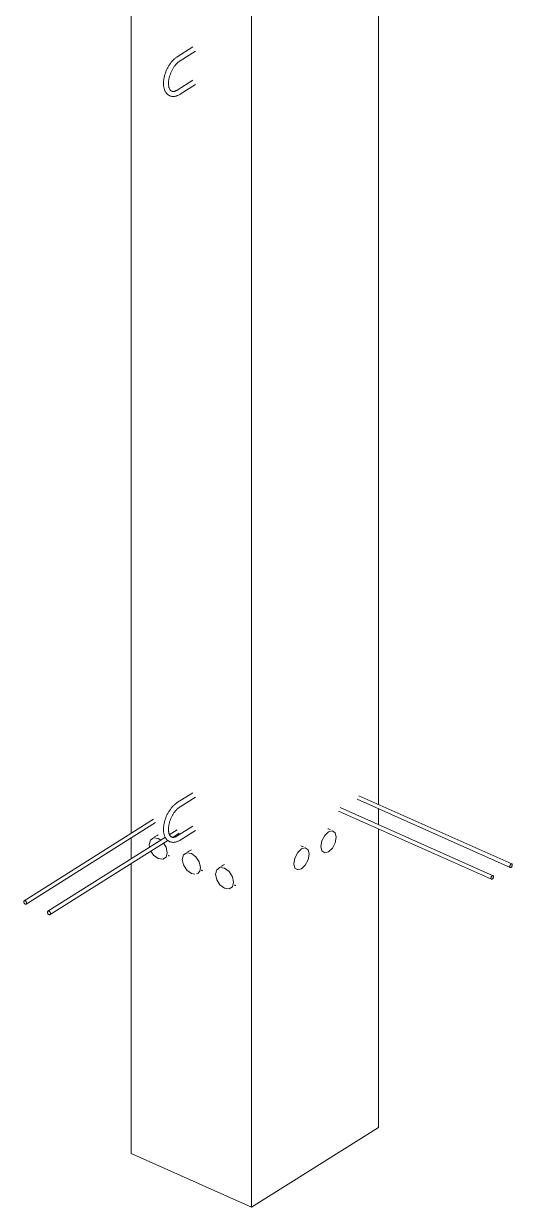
# Model space of a CAD drawing. Header units: millimetres. Extents: x -5792 to 12184, y -1888 to 8188.
# Drawn here: x 10944 to 12184, y 2292 to 5299 of the extents above; entities that cross this region are included whole.
import ezdxf

# ---------------------------------------------------------------- set-up
doc = ezdxf.new("R2010")
doc.units = ezdxf.units.MM
for name, color, linetype, lineweight in [('A-GENM', 13, 'Continuous', 18), ('S-COLS', 52, 'Continuous', 18), ('S-RBAR', 171, 'Continuous', 18)]:
    doc.layers.add(name, color=color, linetype=linetype, lineweight=lineweight)

# ---------------------------------------------------------------- blocks, each defined once
blk = doc.blocks.new('Rebar Bar - Part 1752925890-431004-3D Ortho')
at = {"layer": 'S-RBAR'}
for p, q in [((1453.1, 3277.5), (1125.1, 3070.7)), ((1130.5, 3062.3), (1458.5, 3269.1))]:
    blk.add_line(p, q, dxfattribs=at)
for points in [[(1131.6, 3064.8, 0), (1131.5, 3066, 0), (1131.1, 3067.2, 0), (1130.5, 3068.3, 0), (1129.7, 3069.3, 0), (1128.8, 3070.2, 0), (1127.8, 3070.8, 0), (1126.8, 3071, 0), (1125.9, 3071, 0), (1125.1, 3070.7, 0), (1124.5, 3070.1, 0), (1124.1, 3069.3, 0), (1124, 3068.2, 0)], [(1124, 3068.2, 0), (1124.1, 3067.1, 0), (1124.5, 3065.9, 0), (1125.1, 3064.7, 0), (1125.9, 3063.7, 0), (1126.8, 3062.9, 0), (1127.8, 3062.3, 0), (1128.8, 3062, 0), (1129.7, 3062, 0), (1130.5, 3062.3, 0), (1131.1, 3062.9, 0), (1131.5, 3063.8, 0), (1131.6, 3064.8, 0)]]:
    blk.add_polyline3d(points, dxfattribs=at)
blk = doc.blocks.new('Rebar Bar - Part 2460133351-431004-3D Ortho')
at = {"layer": 'S-RBAR'}
for p, q in [((1970.8, 3328.4), (2359.1, 3155.3)), ((2363.2, 3164.4), (1974.9, 3337.6))]:
    blk.add_line(p, q, dxfattribs=at)
for points in [[(2364.4, 3161.9, 0), (2364.3, 3162.9, 0), (2363.9, 3163.7, 0), (2363.4, 3164.3, 0), (2362.8, 3164.6, 0), (2362, 3164.5, 0), (2361.2, 3164.1, 0), (2360.3, 3163.4, 0), (2359.6, 3162.5, 0), (2358.9, 3161.4, 0), (2358.4, 3160.2, 0), (2358.1, 3159, 0), (2357.9, 3157.8, 0)], [(2357.9, 3157.8, 0), (2358.1, 3156.8, 0), (2358.4, 3156, 0), (2358.9, 3155.4, 0), (2359.6, 3155.2, 0), (2360.3, 3155.3, 0), (2361.2, 3155.6, 0), (2362, 3156.3, 0), (2362.8, 3157.2, 0), (2363.4, 3158.3, 0), (2363.9, 3159.5, 0), (2364.3, 3160.7, 0), (2364.4, 3161.9, 0)]]:
    blk.add_polyline3d(points, dxfattribs=at)
blk = doc.blocks.new('Rebar Bar - Part 4061267724-431004-3D Ortho')
at = {"layer": 'S-RBAR'}
for p, q in [((1513.6, 3250.6), (1493.6, 3237.9)), ((1484.2, 3232), (1185.6, 3043.8)), ((1191, 3035.3), (1490.2, 3224)), ((1502.4, 3231.6), (1519, 3242.1))]:
    blk.add_line(p, q, dxfattribs=at)
for points in [[(1192.1, 3037.8, 0), (1192, 3039, 0), (1191.6, 3040.2, 0), (1191, 3041.3, 0), (1190.2, 3042.4, 0), (1189.3, 3043.2, 0), (1188.3, 3043.8, 0), (1187.3, 3044.1, 0), (1186.4, 3044.1, 0), (1185.6, 3043.7, 0), (1185, 3043.1, 0), (1184.6, 3042.3, 0), (1184.5, 3041.2, 0)], [(1184.5, 3041.2, 0), (1184.6, 3040.1, 0), (1185, 3038.9, 0), (1185.6, 3037.7, 0), (1186.4, 3036.7, 0), (1187.3, 3035.9, 0), (1188.3, 3035.3, 0), (1189.3, 3035, 0), (1190.2, 3035, 0), (1191, 3035.3, 0), (1191.6, 3035.9, 0), (1192, 3036.8, 0), (1192.1, 3037.8, 0)]]:
    blk.add_polyline3d(points, dxfattribs=at)
blk = doc.blocks.new('Rebar Bar - Part 3941157983-431004-3D Ortho')
at = {"layer": 'S-RBAR'}
for p, q in [((1923.1, 3298.3), (2311.4, 3125.2)), ((2315.4, 3134.3), (1927.1, 3307.5))]:
    blk.add_line(p, q, dxfattribs=at)
for points in [[(2316.6, 3131.8, 0), (2316.5, 3132.8, 0), (2316.2, 3133.6, 0), (2315.7, 3134.2, 0), (2315, 3134.4, 0), (2314.2, 3134.4, 0), (2313.4, 3134, 0), (2312.6, 3133.3, 0), (2311.8, 3132.4, 0), (2311.1, 3131.3, 0), (2310.6, 3130.1, 0), (2310.3, 3128.9, 0), (2310.2, 3127.7, 0)], [(2310.2, 3127.7, 0), (2310.3, 3126.7, 0), (2310.6, 3125.9, 0), (2311.1, 3125.3, 0), (2311.8, 3125.1, 0), (2312.6, 3125.1, 0), (2313.4, 3125.5, 0), (2314.2, 3126.2, 0), (2315, 3127.1, 0), (2315.7, 3128.2, 0), (2316.2, 3129.4, 0), (2316.5, 3130.6, 0), (2316.6, 3131.8, 0)]]:
    blk.add_polyline3d(points, dxfattribs=at)
blk = doc.blocks.new('12_7Ø_ Lifting Insert_COLUMN - 12_9Ø Lifting insert-V79-3D Ortho')
at = {"layer": 'A-GENM'}
for p, q in [((1553.5, 5240), (1514, 5215.1)), ((1520.8, 5204.4), (1559.9, 5229.1)), ((1553.5, 5155.2), (1514, 5130.3)), ((1520.8, 5119.6), (1559.9, 5144.3))]:
    blk.add_line(p, q, dxfattribs=at)
for points in [[(1514, 5215.1, 0), (1512.5, 5214.1, 0), (1511.1, 5213.1, 0), (1509.6, 5212, 0), (1508.2, 5210.8, 0), (1506.8, 5209.6, 0), (1505.4, 5208.3, 0), (1504, 5207, 0), (1502.6, 5205.5, 0), (1501.3, 5204.1, 0), (1500, 5202.6, 0), (1498.7, 5201, 0), (1497.5, 5199.4, 0), (1496.3, 5197.8, 0), (1495.1, 5196.1, 0), (1493.9, 5194.3, 0), (1492.8, 5192.6, 0), (1491.7, 5190.8, 0), (1490.6, 5188.9, 0), (1489.6, 5187.1, 0), (1488.6, 5185.2, 0), (1487.7, 5183.3, 0), (1486.8, 5181.3, 0), (1485.9, 5179.4, 0), (1485.1, 5177.4, 0), (1484.4, 5175.4, 0), (1483.6, 5173.4, 0), (1483, 5171.4, 0), (1482.3, 5169.4, 0), (1481.8, 5167.3, 0), (1481.2, 5165.3, 0), (1480.8, 5163.3, 0), (1480.3, 5161.3, 0), (1480, 5159.3, 0), (1479.6, 5157.3, 0), (1479.4, 5155.3, 0), (1479.2, 5153.4, 0), (1479, 5151.4, 0), (1478.9, 5149.5, 0), (1478.9, 5147.6, 0), (1478.9, 5145.7, 0), (1478.9, 5143.8, 0), (1479.1, 5142, 0), (1479.3, 5140.2, 0), (1479.5, 5138.4, 0), (1479.8, 5136.7, 0), (1480.2, 5135, 0), (1480.6, 5133.4, 0), (1481.1, 5131.8, 0), (1481.7, 5130.2, 0), (1482.3, 5128.7, 0), (1483, 5127.2, 0), (1483.8, 5125.8, 0), (1484.6, 5124.4, 0), (1485.5, 5123.1, 0), (1486.5, 5121.9, 0), (1487.6, 5120.7, 0), (1488.7, 5119.6, 0), (1489.9, 5118.6, 0), (1491.2, 5117.7, 0), (1492.5, 5116.9, 0), (1493.9, 5116.2, 0), (1495.3, 5115.5, 0), (1496.8, 5115, 0), (1498.3, 5114.6, 0), (1499.8, 5114.3, 0), (1501.3, 5114.1, 0), (1502.9, 5114, 0), (1504.5, 5114, 0), (1506.1, 5114.1, 0), (1507.6, 5114.3, 0), (1509.2, 5114.6, 0), (1510.8, 5115, 0), (1512.3, 5115.5, 0), (1513.9, 5116.1, 0), (1515.4, 5116.7, 0), (1517, 5117.4, 0), (1518.5, 5118.2, 0), (1520, 5119.1, 0), (1520.8, 5119.6, 0)], [(1520.8, 5204.4, 0), (1519.7, 5203.7, 0), (1518.6, 5202.9, 0), (1517.5, 5202, 0), (1516.4, 5201.1, 0), (1515.2, 5200.1, 0), (1514.1, 5199.1, 0), (1513, 5198, 0), (1511.9, 5196.9, 0), (1510.8, 5195.7, 0), (1509.7, 5194.4, 0), (1508.6, 5193.1, 0), (1507.6, 5191.7, 0), (1506.6, 5190.3, 0), (1505.5, 5188.9, 0), (1504.5, 5187.4, 0), (1503.6, 5185.9, 0), (1502.6, 5184.3, 0), (1501.7, 5182.7, 0), (1500.8, 5181.1, 0), (1500, 5179.5, 0), (1499.2, 5177.8, 0), (1498.4, 5176.1, 0), (1497.6, 5174.4, 0), (1496.9, 5172.7, 0), (1496.3, 5171, 0), (1495.6, 5169.2, 0), (1495.1, 5167.5, 0), (1494.5, 5165.7, 0), (1494, 5164, 0), (1493.6, 5162.3, 0), (1493.2, 5160.5, 0), (1492.8, 5158.8, 0), (1492.5, 5157.1, 0), (1492.2, 5155.5, 0), (1492, 5153.8, 0), (1491.8, 5152.2, 0), (1491.7, 5150.6, 0), (1491.6, 5149, 0), (1491.6, 5147.5, 0), (1491.6, 5146, 0), (1491.6, 5144.5, 0), (1491.7, 5143.1, 0), (1491.9, 5141.8, 0), (1492.1, 5140.4, 0), (1492.3, 5139.2, 0), (1492.5, 5138, 0), (1492.8, 5136.9, 0), (1493.2, 5135.8, 0), (1493.5, 5134.8, 0), (1493.9, 5133.8, 0), (1494.4, 5133, 0), (1494.8, 5132.1, 0), (1495.3, 5131.4, 0), (1495.7, 5130.7, 0), (1496.2, 5130.1, 0), (1496.7, 5129.5, 0), (1497.2, 5129.1, 0), (1497.8, 5128.6, 0), (1498.3, 5128.2, 0), (1498.8, 5127.9, 0), (1499.4, 5127.6, 0), (1500, 5127.3, 0), (1500.6, 5127.1, 0), (1501.2, 5127, 0), (1501.8, 5126.8, 0), (1502.5, 5126.7, 0), (1503.2, 5126.7, 0), (1504, 5126.7, 0), (1504.8, 5126.8, 0), (1505.6, 5126.9, 0), (1506.5, 5127, 0), (1507.4, 5127.3, 0), (1508.3, 5127.6, 0), (1509.3, 5127.9, 0), (1510.3, 5128.3, 0), (1511.3, 5128.8, 0), (1512.4, 5129.4, 0), (1513.4, 5130, 0), (1514, 5130.3, 0)]]:
    blk.add_polyline3d(points, dxfattribs=at)

msp = doc.modelspace()

# ---------------------------------------------------------------- linework, layer by layer
at = {"layer": 'S-COLS'}
for p, q in [((11844.5505, 3389.15684), (11844.5505, 6254.9324)), ((11216.60229, 6188.53664), (11216.60229, 3241.76104)), ((11522.74011, 3186.25786), (11522.74011, 6052.03342)), ((11844.5505, 3315.41079), (11844.5505, 3389.15684)), ((11844.5505, 3263.98975), (11844.5505, 3304.56049)), ((11718.01466, 3245.78727), (11727.66897, 3248.46647)), ((11844.5505, 2494.6618), (11844.5505, 3253.13944)), ((11216.60229, 3230.02512), (11216.60229, 3176.64798)), ((11285.4833, 3228.45816), (11292.04734, 3224.42977)), ((11216.60229, 3164.89916), (11216.60229, 2428.26605)), ((11522.74011, 3059.07847), (11522.74011, 3186.25786)), ((11378.49637, 3138.06695), (11369.6712, 3140.04802)), ((11385.67849, 3140.11125), (11382.40858, 3138.65032)), ((11522.74011, 2291.76283), (11522.74011, 3059.07847)), ((11844.5505, 2494.6618), (11522.74011, 2291.76283)), ((11522.74011, 2291.76283), (11216.60229, 2428.26605))]:
    msp.add_line(p, q, dxfattribs=at)
for points in [[(11716.22269, 3253.72135, 0), (11718.12379, 3253.02358, 0), (11721.62396, 3251.58336, 0), (11722.57839, 3251.16361, 0)], [(11727.69747, 3248.46271, 0), (11734.73641, 3243.61227, 0), (11737.32328, 3232.52533, 0), (11734.73641, 3218.17639, 0), (11727.66897, 3204.41024, 0), (11718.01466, 3194.91551, 0)], [(11263.29513, 3206.54679, 0), (11262.52296, 3213.26003, 0), (11265.59906, 3224.60637, 0), (11274.00313, 3230.16927, 0), (11285.4833, 3228.45816, 0)], [(11285.69661, 3237.80454, 0), (11282.493, 3236.23016, 0), (11279.36248, 3234.52549, 0), (11276.30274, 3232.69777, 0), (11275.91943, 3232.45737, 0)], [(11718.01466, 3194.91551, 0), (11708.36034, 3192.2363, 0), (11701.2929, 3197.09051, 0), (11698.70603, 3208.17745, 0), (11701.2929, 3222.52639, 0), (11708.36034, 3236.29254, 0), (11718.01466, 3245.78727, 0)], [(11285.4833, 3177.58641, 0), (11274.00313, 3186.11304, 0), (11266.69221, 3196.80933, 0)], [(11299.17288, 3217.31212, 0), (11305.36753, 3206.87408, 0), (11308.44364, 3192.78454, 0), (11305.36753, 3181.4382, 0), (11296.96347, 3175.8753, 0), (11285.4833, 3177.58641, 0)], [(11369.6712, 3140.04802, 0), (11358.19103, 3148.57465, 0), (11349.78697, 3161.6321, 0), (11346.71086, 3175.72164, 0), (11349.78697, 3187.06798, 0), (11358.19103, 3192.63089, 0), (11369.6712, 3190.91978, 0)], [(11369.88451, 3200.26616, 0), (11366.6809, 3198.69178, 0), (11363.55038, 3196.98711, 0), (11360.49065, 3195.15938, 0), (11360.10734, 3194.91899, 0)], [(11369.6712, 3190.91978, 0), (11381.1271, 3182.41947, 0), (11389.52735, 3169.40195, 0), (11392.63136, 3155.33728, 0)], [(11649.27596, 3151.57629, 0), (11639.62165, 3148.89708, 0), (11632.5542, 3153.75129, 0), (11629.96733, 3164.83823, 0), (11632.5542, 3179.18717, 0), (11639.62165, 3192.95331, 0), (11649.27596, 3202.44805, 0)], [(11647.48399, 3210.38213, 0), (11649.38509, 3209.68436, 0), (11652.88526, 3208.24414, 0), (11653.83969, 3207.82439, 0)], [(11649.27596, 3202.44805, 0), (11658.93027, 3205.12725, 0), (11665.99772, 3200.27305, 0), (11668.58458, 3189.18611, 0), (11665.99772, 3174.83717, 0), (11658.93027, 3161.07102, 0), (11649.27596, 3151.57629, 0)], [(11312.28147, 3184.91733, 0), (11311.8785, 3185.11493, 0), (11311.51075, 3185.32968, 0), (11311.19643, 3185.54488, 0), (11310.94906, 3185.74114, 0), (11310.777, 3185.89792, 0), (11310.68349, 3185.99497, 0)], [(11312.28147, 3184.91733, 0), (11312.69776, 3184.74963, 0), (11313.10328, 3184.61959, 0), (11313.47343, 3184.52959, 0), (11313.78475, 3184.47674, 0), (11314.01636, 3184.45353, 0), (11314.15105, 3184.44883, 0), (11314.18053, 3184.44935, 0)], [(11454.07241, 3162.72777, 0), (11450.86881, 3161.15339, 0), (11447.73828, 3159.44872, 0), (11444.67855, 3157.621, 0), (11444.29524, 3157.3806, 0)], [(11392.63136, 3155.1552, 0), (11390.84966, 3146.216, 0), (11385.87759, 3140.23969, 0)], [(11392.63136, 3155.33728, 0), (11392.63154, 3155.24125, 0), (11392.63136, 3155.1552, 0)], [(11396.46937, 3147.37895, 0), (11396.06641, 3147.57654, 0), (11395.69865, 3147.7913, 0), (11395.38433, 3148.0065, 0), (11395.13696, 3148.20275, 0), (11394.9649, 3148.35954, 0), (11394.87139, 3148.45659, 0)], [(11396.46937, 3147.37895, 0), (11396.88566, 3147.21125, 0), (11397.29119, 3147.08121, 0), (11397.66133, 3146.99121, 0), (11397.97265, 3146.93836, 0), (11398.20426, 3146.91515, 0), (11398.33895, 3146.91045, 0), (11398.36843, 3146.91096, 0)], [(11453.8591, 3102.50964, 0), (11442.37893, 3111.03627, 0), (11433.97487, 3124.09372, 0), (11430.89877, 3138.18326, 0), (11433.97487, 3149.5296, 0), (11442.37893, 3155.0925, 0), (11453.8591, 3153.38139, 0)], [(11453.8591, 3153.38139, 0), (11465.33927, 3144.85476, 0), (11473.74334, 3131.79731, 0), (11476.81944, 3117.70777, 0), (11473.74334, 3106.36143, 0), (11465.33927, 3100.79853, 0), (11453.8591, 3102.50964, 0)], [(11480.65727, 3109.84056, 0), (11480.25431, 3110.03816, 0), (11479.88656, 3110.25291, 0), (11479.57223, 3110.46811, 0), (11479.32486, 3110.66437, 0), (11479.15281, 3110.82115, 0), (11479.0593, 3110.91821, 0)], [(11480.65727, 3109.84056, 0), (11481.07356, 3109.67286, 0), (11481.47909, 3109.54282, 0), (11481.84924, 3109.45282, 0), (11482.16055, 3109.39997, 0), (11482.39217, 3109.37676, 0), (11482.52685, 3109.37206, 0), (11482.55633, 3109.37258, 0)]]:
    msp.add_polyline3d(points, dxfattribs=at)

# ---------------------------------------------------------------- block references
at = {"layer": 'A-GENM'}
for p in [(9820.09726, 0), (9820.09726, -1894.97289)]:
    msp.add_blockref('12_7Ø_ Lifting Insert_COLUMN - 12_9Ø Lifting insert-V79-3D Ortho', p, dxfattribs=at)
at = {"layer": 'S-RBAR'}
for name in ['Rebar Bar - Part 2460133351-431004-3D Ortho', 'Rebar Bar - Part 3941157983-431004-3D Ortho', 'Rebar Bar - Part 1752925890-431004-3D Ortho', 'Rebar Bar - Part 4061267724-431004-3D Ortho']:
    msp.add_blockref(name, (9820.09726, 0), dxfattribs=at)

doc.saveas('drawing.dxf')
